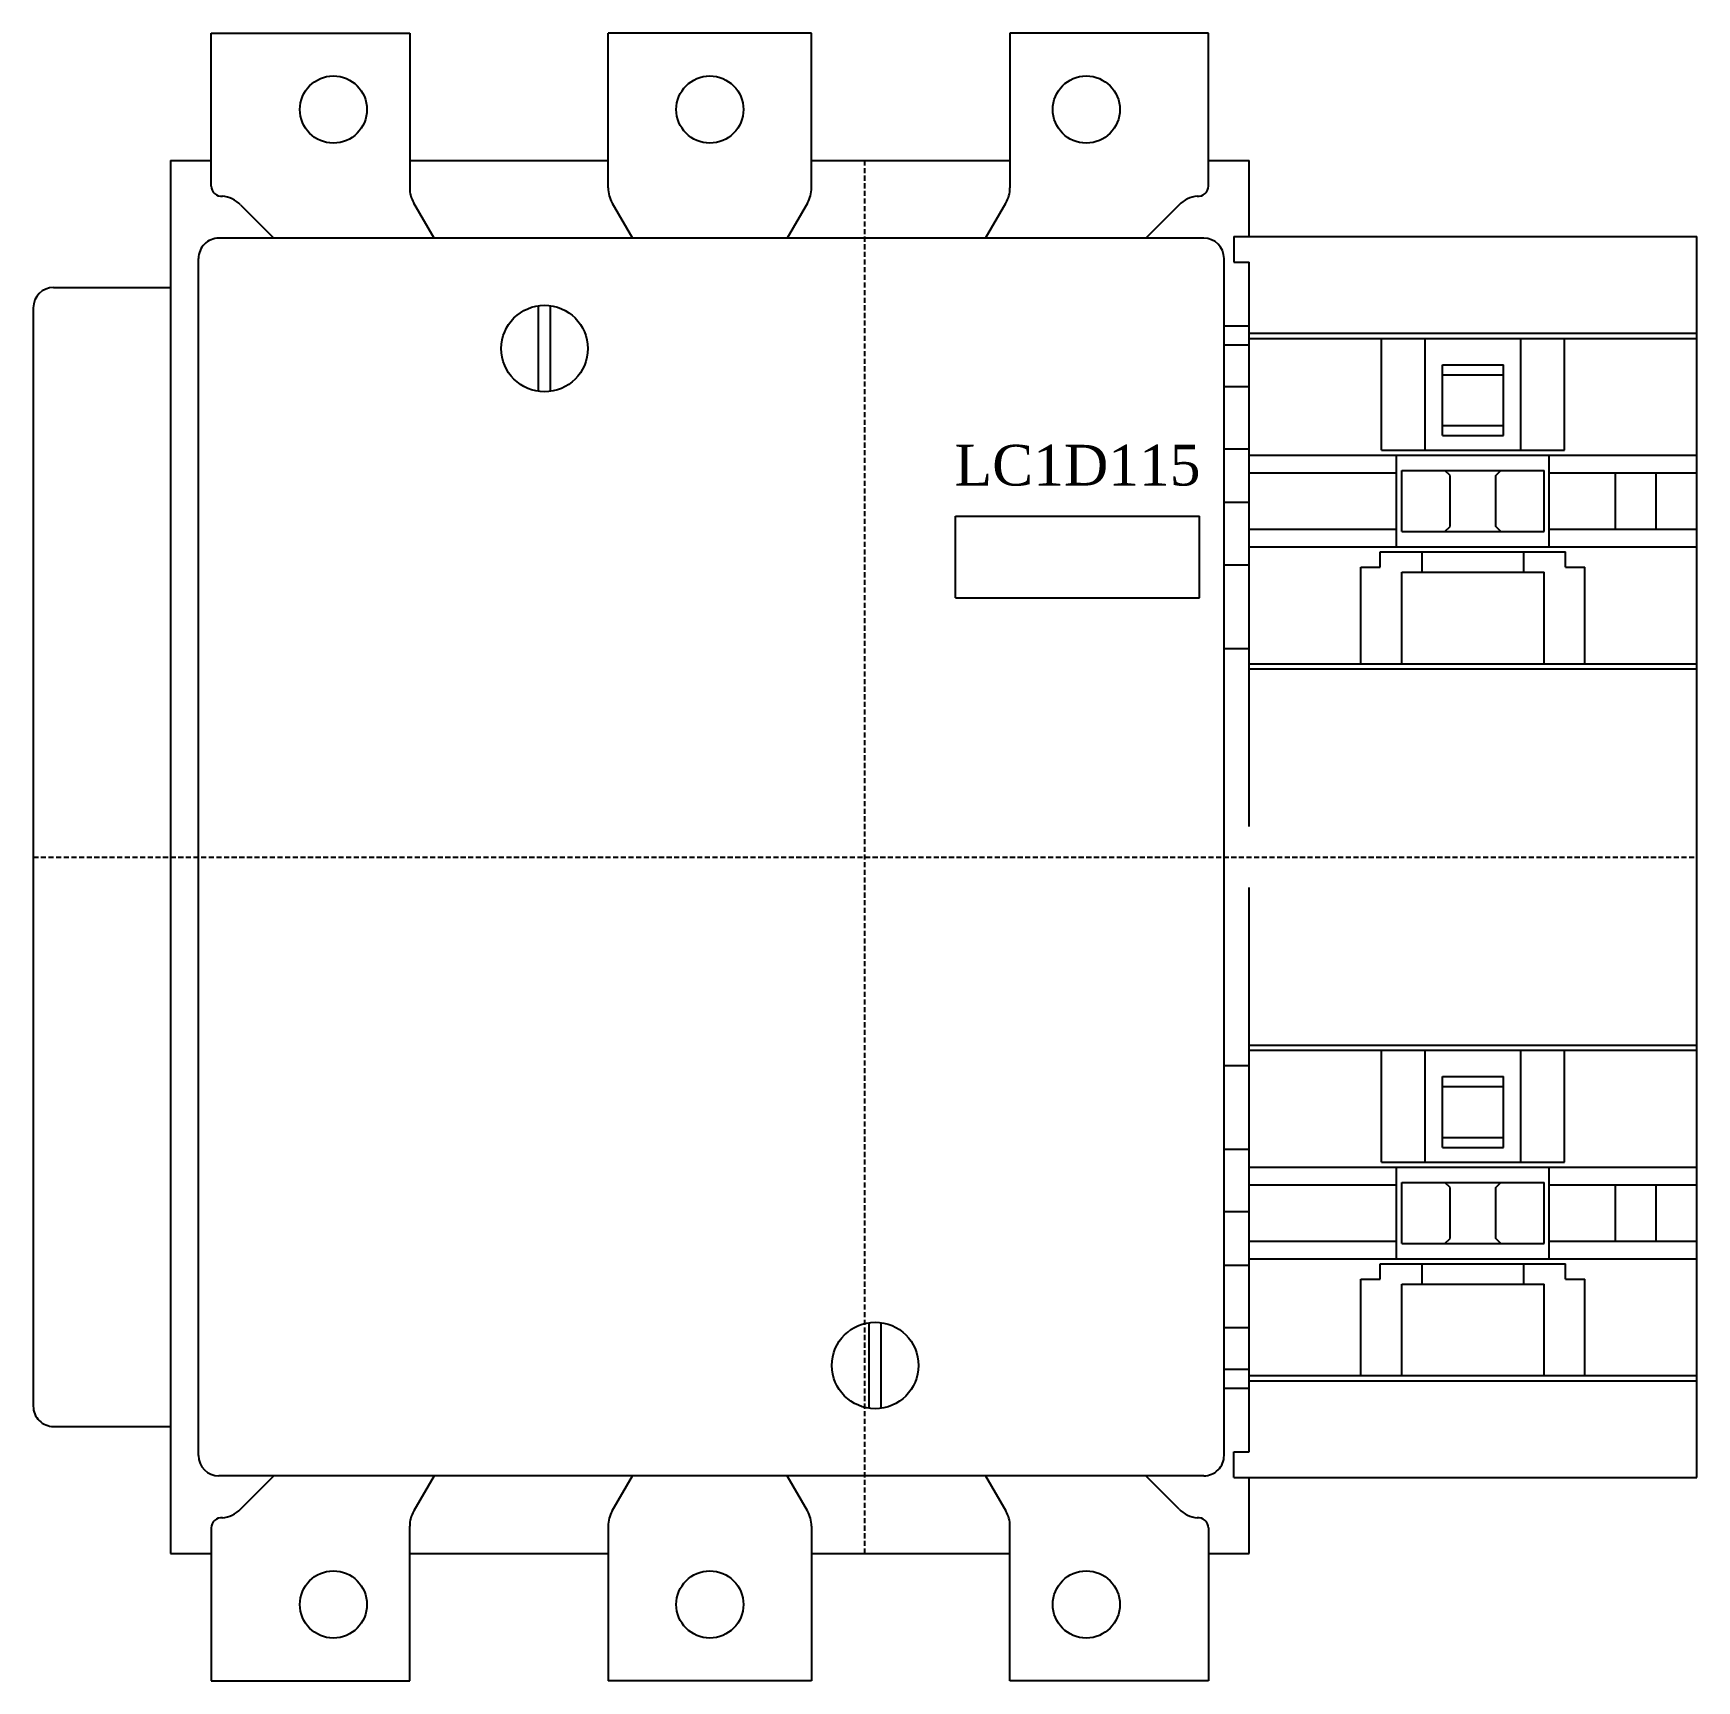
# Model space of a CAD drawing. Extents: x 0 to 163, y 0 to 162.
import ezdxf

# ---------------------------------------------------------------- set-up
doc = ezdxf.new("R2010")
doc.units = 0
doc.linetypes.add('DASHED', pattern=[0.75, 0.5, -0.25])
doc.layers.add('-15N-THT. THIẾT BỊ ĐÓNG MỞ', color=40, linetype='CONTINUOUS')
doc.styles.add('- 04.0', font='times.ttf', dxfattribs={"height": 4})

# ---------------------------------------------------------------- blocks, each defined once
blk = doc.blocks.new('06 - N - SC CTT LC1D115')
at = {"layer": '-15N-THT. THIẾT BỊ ĐÓNG MỞ'}
for p, q in [((17.499969, 80.999756), (37, 80.999756)), ((17.499969, 65.975189), (17.499969, 80.999756)), ((37, 81), (37, 65.803864)), ((76.5, 81), (56.5, 81)), ((56.5, 65.803848), (56.5, 81)), ((76.5, 65.803848), (76.5, 81)), ((96, 81), (96, 65.803864)), ((115.500031, 80.999756), (96, 80.999756)), ((115.500031, 65.975189), (115.500031, 80.999756)), ((13.5, 68.5), (13.5, -68.5)), ((13.5, 68.5), (17.499969, 68.5)), ((37, 68.5), (56.5, 68.5)), ((76.5, 68.5), (96, 68.5)), ((115.500031, 68.5), (119.499939, 68.5)), ((119.499939, 61), (119.499939, 68.5)), ((20.378654, 64.121078), (23.648659, 60.851074)), ((39.395403, 60.851074), (37.401777, 64.304138)), ((56.901924, 64.303848), (58.895382, 60.851074)), ((76.098076, 64.303848), (74.104618, 60.851074)), ((93.604597, 60.851074), (95.598207, 64.304108)), ((112.621346, 64.121078), (109.351341, 60.851074)), ((115.042252, 60.851074), (18.242264, 60.851074)), ((117.999939, 61), (163.499939, 61)), ((117.999939, 61), (117.999939, 58.5)), ((163.499939, -61), (163.499939, 61)), ((16.242264, -58.851067), (16.242264, 58.851074)), ((117.042252, -58.851067), (117.042252, 58.851074)), ((117.999939, 58.5), (119.499939, 58.5)), ((119.499939, 3), (119.499939, 58.5)), ((2, 56), (13.5, 56)), ((0, 54), (0, -54)), ((49.649994, 45.792572), (49.649994, 54.207428)), ((50.850006, 45.792572), (50.850006, 54.207428)), ((117.042252, 52.220276), (119.499939, 52.220276)), ((119.499939, 51.5), (163.499939, 51.5)), ((119.499939, 51), (163.499939, 51)), ((132.499939, 40), (132.499939, 51)), ((136.799988, 40), (136.799988, 51)), ((146.19989, 40), (146.19989, 51)), ((150.499939, 40), (150.499939, 51)), ((117.042252, 50.363983), (119.499939, 50.363983)), ((138.499939, 48.399994), (144.499939, 48.399994)), ((138.499939, 41.439423), (138.499939, 48.399994)), ((138.499939, 47.419708), (144.499939, 47.419708)), ((144.499939, 41.439423), (144.499939, 48.399994)), ((117.042252, 46.25), (119.499939, 46.25)), ((138.499939, 42.419708), (144.499939, 42.419708)), ((138.499939, 41.439423), (144.499939, 41.439423)), ((117.042252, 40.125031), (119.499939, 40.125031)), ((119.499939, 39.5), (163.499939, 39.5)), ((132.499939, 40), (150.499939, 40)), ((133.999939, 30.5), (133.999939, 39.5)), ((148.999939, 30.5), (148.999939, 39.5)), ((119.499939, 37.767975), (133.999939, 37.767975)), ((134.499939, 31.997864), (134.499939, 37.997925)), ((134.499939, 37.997925), (148.499939, 37.997925)), ((139.25016, 37.499939), (138.750168, 37.997849)), ((143.749794, 37.499863), (144.249786, 37.997772)), ((148.499939, 31.997864), (148.499939, 37.997925)), ((148.999939, 37.767975), (163.499939, 37.767975)), ((155.499939, 32.232056), (155.499939, 37.767975)), ((159.499939, 32.232056), (159.499939, 37.767975)), ((139.249939, 32.5), (139.249939, 37.500031)), ((143.749939, 32.499969), (143.749939, 37.500031)), ((117.042252, 34.875), (119.499939, 34.875)), ((90.642258, 33.5), (114.642258, 33.5)), ((90.642258, 25.5), (90.642258, 33.5)), ((114.642258, 25.5), (114.642258, 33.5)), ((119.499939, 32.232056), (133.999939, 32.232056)), ((134.499939, 31.997864), (148.499939, 31.997864)), ((138.747787, 31.997528), (139.249908, 32.499649)), ((144.250061, 31.998199), (143.750046, 32.50032)), ((148.999939, 32.232056), (163.499939, 32.232056)), ((119.499939, 30.5), (163.499939, 30.5)), ((132.399841, 30), (150.600037, 30)), ((132.399841, 28.5), (132.399841, 30)), ((136.499939, 28), (136.499939, 30)), ((146.499939, 28), (146.499939, 30)), ((150.600037, 28.5), (150.600037, 30)), ((117.042252, 28.742401), (119.499939, 28.742401)), ((130.499939, 28.5), (132.399841, 28.5)), ((130.499939, 19), (130.499939, 28.5)), ((134.499939, 28), (148.499939, 28)), ((134.499939, 19), (134.499939, 28)), ((148.499939, 19), (148.499939, 28)), ((150.600037, 28.5), (152.499939, 28.5)), ((152.499939, 19), (152.499939, 28.5)), ((90.642258, 25.5), (114.642258, 25.5)), ((117.042252, 20.5), (119.499939, 20.5)), ((119.499939, 19), (163.499939, 19)), ((119.499939, 18.5), (163.499939, 18.5)), ((119.499939, -58.5), (119.499939, -3)), ((119.499939, -18.5), (163.499939, -18.5)), ((119.499939, -19), (163.499939, -19)), ((132.499939, -30), (132.499939, -19)), ((136.799988, -30), (136.799988, -19)), ((146.19989, -30), (146.19989, -19)), ((150.499939, -30), (150.499939, -19)), ((117.042252, -20.5), (119.499939, -20.5)), ((138.499939, -21.600006), (144.499939, -21.600006)), ((138.499939, -28.560577), (138.499939, -21.600006)), ((138.499939, -22.580292), (144.499939, -22.580292)), ((144.499939, -28.560577), (144.499939, -21.600006)), ((138.499939, -27.580292), (144.499939, -27.580292)), ((117.042252, -28.742432), (119.499939, -28.742432)), ((138.499939, -28.560577), (144.499939, -28.560577)), ((119.499939, -30.5), (163.499939, -30.5)), ((132.499939, -30), (150.499939, -30)), ((133.999939, -39.5), (133.999939, -30.5)), ((148.999939, -39.5), (148.999939, -30.5)), ((119.499939, -32.232025), (133.999939, -32.232025)), ((134.499939, -38.002136), (134.499939, -32.002075)), ((134.499939, -32.002075), (148.499939, -32.002075)), ((139.25013, -32.5), (138.75013, -32.002075)), ((139.249939, -37.5), (139.249939, -32.499969)), ((143.749779, -32.500153), (144.249794, -32.002213)), ((143.749939, -37.500031), (143.749939, -32.499969)), ((148.499939, -38.002136), (148.499939, -32.002075)), ((148.999939, -32.232025), (163.499939, -32.232025)), ((155.499939, -37.767944), (155.499939, -32.232025)), ((159.499939, -37.767944), (159.499939, -32.232025)), ((119.499939, -34.875), (117.042252, -34.875)), ((138.747719, -38.002403), (139.249847, -37.500275)), ((144.250099, -38.001862), (143.750107, -37.499763)), ((119.499939, -37.767944), (133.999939, -37.767944)), ((134.499939, -38.002136), (148.499939, -38.002136)), ((148.999939, -37.767944), (163.499939, -37.767944)), ((117.042252, -40.125), (119.499939, -40.125)), ((119.499939, -39.5), (163.499939, -39.5)), ((132.399841, -40), (150.600037, -40)), ((132.399841, -41.5), (132.399841, -40)), ((136.499939, -42), (136.499939, -40)), ((146.499939, -42), (146.499939, -40)), ((150.600037, -41.5), (150.600037, -40)), ((130.499939, -41.5), (132.399841, -41.5)), ((130.499939, -51), (130.499939, -41.5)), ((134.499939, -42), (148.499939, -42)), ((134.499939, -51), (134.499939, -42)), ((148.499939, -51), (148.499939, -42)), ((150.600037, -41.5), (152.499939, -41.5)), ((152.499939, -51), (152.499939, -41.5)), ((82.149994, -54.207428), (82.149994, -45.792572)), ((83.350006, -54.207428), (83.350006, -45.792572)), ((117.042252, -46.25), (119.499939, -46.25)), ((117.042252, -50.363953), (119.499939, -50.363953)), ((117.042252, -52.220276), (119.499939, -52.220276)), ((119.499939, -51), (163.499939, -51)), ((119.499939, -51.5), (163.499939, -51.5)), ((2, -56), (13.5, -56)), ((117.999939, -58.5), (119.499939, -58.5)), ((117.999939, -61), (117.999939, -58.5)), ((115.042252, -60.851067), (18.242264, -60.851067)), ((20.378685, -64.121315), (23.648937, -60.851067)), ((39.395376, -60.851067), (37.401981, -64.303726)), ((56.901924, -64.303848), (58.895389, -60.851067)), ((76.098076, -64.303848), (74.104611, -60.851067)), ((93.604624, -60.851067), (95.598019, -64.303726)), ((112.621315, -64.121315), (109.351063, -60.851067)), ((117.999939, -61), (163.499939, -61)), ((119.499939, -68.5), (119.499939, -61)), ((17.5, -65.975433), (17.5, -81)), ((37, -81), (37, -65.803864)), ((56.5, -65.803848), (56.5, -81)), ((76.5, -65.803848), (76.5, -81)), ((96, -81), (96, -65.803864)), ((115.5, -65.975433), (115.5, -81)), ((13.5, -68.5), (17.5, -68.5)), ((37, -68.5), (56.5, -68.5)), ((76.5, -68.5), (96, -68.5)), ((115.5, -68.5), (119.499939, -68.5)), ((17.5, -81), (37, -81)), ((76.5, -81), (56.5, -81)), ((115.5, -81), (96, -81))]:
    blk.add_line(p, q, dxfattribs=at)
at = {"layer": '-15N-THT. THIẾT BỊ ĐÓNG MỞ', "color": 6, "linetype": 'DASHED'}
for p, q in [((81.749969, -68.5), (81.749969, 68.5)), ((0, 0), (163.499939, 0))]:
    blk.add_line(p, q, dxfattribs=at)
at = {"layer": '-15N-THT. THIẾT BỊ ĐÓNG MỞ'}
for centre, radius in [((29.499969, 73.499756), 3.3), ((66.5, 73.5), 3.3), ((103.500031, 73.499756), 3.3), ((50.25, 50), 4.25), ((82.75, -50), 4.25), ((29.5, -73.5), 3.3), ((66.5, -73.5), 3.3), ((103.5, -73.5), 3.3)]:
    blk.add_circle(centre, radius, dxfattribs=at)
for centre, radius, start, end in [((18.499969, 65.975189), 1, 180.000005, 275.71859), ((40, 65.803864), 3, 180.000032, 210.000026), ((59.5, 65.803848), 3, 180.000005, 209.999999), ((73.5, 65.803848), 3, 329.999989, 0.00001), ((93, 65.803864), 3, 329.999989, 359.999983), ((114.500031, 65.975189), 1, 264.281411, 0.00001), ((18.257332, 61.999756), 3, 44.999964, 83.646704), ((114.742668, 61.999756), 3, 96.353294, 135.000041), ((18.242264, 58.851074), 2, 90.000003, 180.000005), ((115.042252, 58.851074), 2, 0.00000501, 90.000003), ((2, 54), 2, 89.999982, 179.999909), ((2, -54), 2, 179.999964, 270.000001), ((18.242264, -58.851067), 2, 180.000005, 270.000001), ((115.042252, -58.851067), 2, 270.000001, 0.00001), ((18.5, -65.975433), 1, 84.281406, 179.999991), ((18.257362, -62), 3, 276.353306, 315.000046), ((40, -65.803864), 3, 149.99997, 179.999964), ((59.5, -65.803848), 3, 150.000011, 180.000005), ((73.5, -65.803848), 3, 0.0000025, 30.000004), ((93, -65.803864), 3, 0.00003597, 30.000032), ((114.742638, -62), 3, 224.999969, 263.646695), ((114.5, -65.975433), 1, 0.0000025, 95.718592)]:
    blk.add_arc(centre, radius, start, end, dxfattribs=at)
at = {"layer": '-15N-THT. THIẾT BỊ ĐÓNG MỞ', "color": 3, "insert": (102.642258, 38.5), "char_height": 4, "width": 17.18249766, "attachment_point": 5, "style": '- 04.0'}
blk.add_mtext('LC1D115', dxfattribs=at)

msp = doc.modelspace()

# ---------------------------------------------------------------- block references
msp.add_blockref('06 - N - SC CTT LC1D115', (0, 81))

doc.saveas('drawing.dxf')
